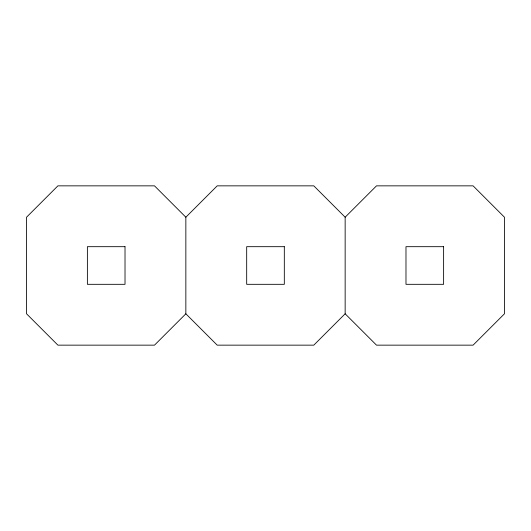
<?xml version="1.0" encoding="UTF-8"?>
<svg xmlns="http://www.w3.org/2000/svg" width="531" height="531" viewBox="0 0 531 531"><rect width="100%" height="100%" fill="white"/><g stroke="black" fill="none" stroke-linecap="round" stroke-linejoin="round"><path stroke-width="0.8" d="M185.85 217.206L217.206 185.85L313.794 185.85L345.15 217.206L345.15 313.794L313.794 345.15L217.206 345.15L185.85 313.794L185.85 217.206L154.494 185.85L57.906 185.85L26.55 217.206L26.55 313.794L57.906 345.15L154.494 345.15L185.85 313.794M345.15 217.206L376.506 185.85L473.094 185.85L504.45 217.206L504.45 313.794L473.094 345.15L376.506 345.15L345.15 313.794M125.017 246.683L87.383 246.683L87.383 284.317L125.017 284.317L125.017 246.683M284.317 246.683L246.683 246.683L246.683 284.317L284.317 284.317L284.317 246.683M443.617 246.683L405.983 246.683L405.983 284.317L443.617 284.317L443.617 246.683"/></g></svg>
